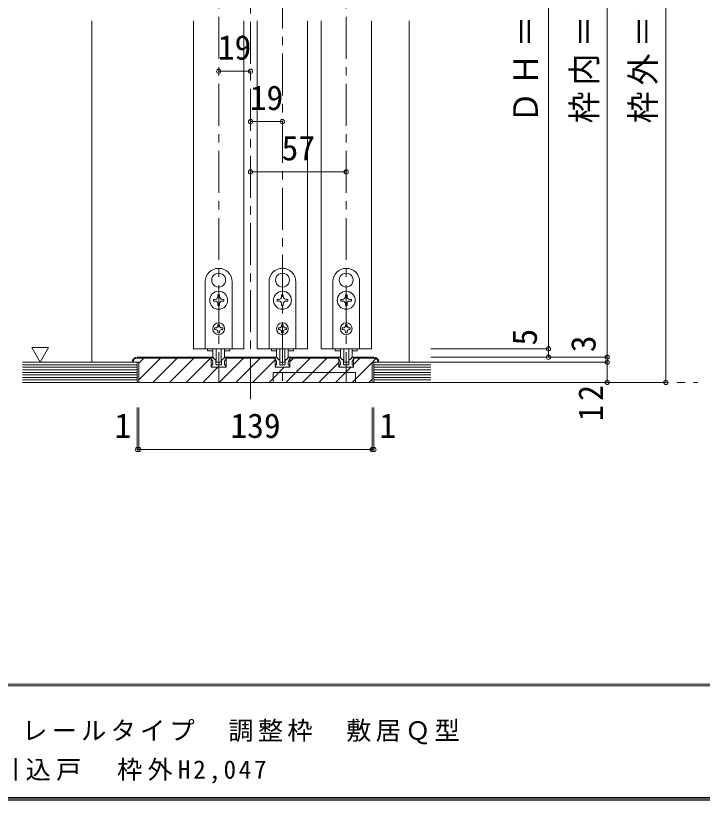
# Model space of a CAD drawing. Units: millimetres at full size, sheet at 1:5. Extents: x -957 to 993, y -689 to 708.
# Drawn here: x -536 to -126.9, y -689.1 to -221.3 of the extents above; entities that cross this region are included whole.
import ezdxf
from ezdxf.enums import TextEntityAlignment as Align

# ---------------------------------------------------------------- set-up
doc = ezdxf.new("R2010")
doc.units = ezdxf.units.MM
doc.header["$LTSCALE"] = 5
doc.header["$PDMODE"] = 32
doc.header["$PDSIZE"] = 2.5
doc.linetypes.add('CHAIN1', pattern=[8, 5, -1, 1, -1])
doc.layers.add('0-B_寸法', color=7, linetype='Continuous', lineweight=9)
doc.layers.add('F-1_枠', color=6, linetype='Continuous', lineweight=9)
doc.styles.add('ＭＳ ゴシック', font='')
doc.styles.get('ＭＳ ゴシック').set_extended_font_data('MS Gothic')

msp = doc.modelspace()

# ---------------------------------------------------------------- linework, layer by layer
at = {"layer": '0-B_寸法', "linetype": 'CHAIN1'}
for p, q in [((-396.041, -449.942), (-396.041, 68.058)), ((-415.041, 18.058), (-415.041, -439.942)), ((-339.041, 18.058), (-339.041, -439.942)), ((-377.041, -3.942), (-377.041, -439.942)), ((-532.041, -439.942), (-129.541, -439.942))]:
    msp.add_line(p, q, dxfattribs=at)
at = {"layer": '0-B_寸法'}
for p, q in [((-183.541, -424.942), (-183.541, 10.058)), ((-148.541, 10.058), (-148.541, -439.942)), ((-218.541, -19.942), (-218.541, -419.942)), ((-490.541, -427.942), (-490.541, -224.442)), ((-430.041, -224.442), (-430.041, -419.942)), ((-400.041, -224.442), (-400.041, -419.942)), ((-392.041, -224.442), (-392.041, -419.942)), ((-362.041, -224.442), (-362.041, -419.942)), ((-354.041, -224.442), (-354.041, -419.942)), ((-324.041, -224.442), (-324.041, -419.942)), ((-301.541, -427.942), (-301.541, -224.442)), ((-415.14, -374.793), (-415.041, -374.892)), ((-414.942, -374.793), (-415.041, -374.892)), ((-377.14, -374.793), (-377.041, -374.892)), ((-376.942, -374.793), (-377.041, -374.892)), ((-339.14, -374.793), (-339.041, -374.892)), ((-338.942, -374.793), (-339.041, -374.892)), ((-418.683, -380.931), (-418.548, -380.967)), ((-418.584, -381.102), (-418.548, -380.967)), ((-411.398, -380.931), (-411.533, -380.967)), ((-411.497, -381.102), (-411.533, -380.967)), ((-380.683, -380.931), (-380.548, -380.967)), ((-380.584, -381.102), (-380.548, -380.967)), ((-373.398, -380.931), (-373.533, -380.967)), ((-373.497, -381.102), (-373.533, -380.967)), ((-342.683, -380.931), (-342.548, -380.967)), ((-342.584, -381.102), (-342.548, -380.967)), ((-335.398, -380.931), (-335.533, -380.967)), ((-335.497, -381.102), (-335.533, -380.967)), ((-414.541, -388.742), (-414.541, -387.792)), ((-376.541, -388.742), (-376.541, -387.792)), ((-338.541, -388.742), (-338.541, -387.792)), ((-418.191, -390.442), (-418.191, -391.442)), ((-417.241, -390.442), (-418.191, -390.442)), ((-418.191, -391.442), (-417.241, -391.442)), ((-380.191, -390.442), (-380.191, -391.442)), ((-379.241, -390.442), (-380.191, -390.442)), ((-380.191, -391.442), (-379.241, -391.442)), ((-342.191, -390.442), (-342.191, -391.442)), ((-341.241, -390.442), (-342.191, -390.442)), ((-342.191, -391.442), (-341.241, -391.442)), ((-415.541, -393.142), (-415.541, -394.092)), ((-415.541, -394.092), (-414.541, -394.092)), ((-414.541, -394.092), (-414.541, -393.142)), ((-377.541, -393.142), (-377.541, -394.092)), ((-377.541, -394.092), (-376.541, -394.092)), ((-376.541, -394.092), (-376.541, -393.142)), ((-339.541, -393.142), (-339.541, -394.092)), ((-339.541, -394.092), (-338.541, -394.092)), ((-338.541, -394.092), (-338.541, -393.142)), ((-415.541, -405.542), (-415.541, -406.142)), ((-415.541, -405.542), (-414.541, -405.542)), ((-414.541, -405.542), (-414.541, -406.142)), ((-377.541, -405.542), (-377.541, -406.142)), ((-377.541, -405.542), (-376.541, -405.542)), ((-376.541, -405.542), (-376.541, -406.142)), ((-339.541, -405.542), (-339.541, -406.142)), ((-339.541, -405.542), (-338.541, -405.542)), ((-338.541, -405.542), (-338.541, -406.142)), ((-417.441, -407.442), (-417.441, -408.442)), ((-416.841, -407.442), (-417.441, -407.442)), ((-417.441, -408.442), (-416.841, -408.442)), ((-415.541, -409.742), (-415.541, -410.342)), ((-414.541, -410.342), (-415.541, -410.342)), ((-414.541, -409.742), (-414.541, -410.342)), ((-413.241, -407.442), (-412.641, -407.442)), ((-412.641, -408.442), (-413.241, -408.442)), ((-412.641, -407.442), (-412.641, -408.442)), ((-379.441, -407.442), (-379.441, -408.442)), ((-378.841, -407.442), (-379.441, -407.442)), ((-379.441, -408.442), (-378.841, -408.442)), ((-377.541, -409.742), (-377.541, -410.342)), ((-376.541, -410.342), (-377.541, -410.342)), ((-376.541, -409.742), (-376.541, -410.342)), ((-375.241, -407.442), (-374.641, -407.442)), ((-374.641, -408.442), (-375.241, -408.442)), ((-374.641, -407.442), (-374.641, -408.442)), ((-341.441, -407.442), (-341.441, -408.442)), ((-340.841, -407.442), (-341.441, -407.442)), ((-341.441, -408.442), (-340.841, -408.442)), ((-339.541, -409.742), (-339.541, -410.342)), ((-338.541, -410.342), (-339.541, -410.342)), ((-338.541, -409.742), (-338.541, -410.342)), ((-337.241, -407.442), (-336.641, -407.442)), ((-336.641, -408.442), (-337.241, -408.442)), ((-336.641, -407.442), (-336.641, -408.442)), ((-526.476, -419.129), (-521.476, -427.789)), ((-430.041, -419.942), (-400.041, -419.942)), ((-421.641, -419.942), (-421.641, -421.142)), ((-418.541, -424.363), (-418.541, -419.942)), ((-416.541, -419.942), (-416.541, -427.563)), ((-413.541, -419.942), (-413.541, -427.563)), ((-411.541, -424.363), (-411.541, -419.942)), ((-408.441, -419.942), (-408.441, -421.142)), ((-392.041, -419.942), (-362.041, -419.942)), ((-383.641, -419.942), (-383.641, -421.142)), ((-380.541, -424.363), (-380.541, -419.942)), ((-378.541, -419.942), (-378.541, -427.563)), ((-375.541, -419.942), (-375.541, -427.563)), ((-373.541, -424.363), (-373.541, -419.942)), ((-370.441, -419.942), (-370.441, -421.142)), ((-354.041, -419.942), (-324.041, -419.942)), ((-345.641, -419.942), (-345.641, -421.142)), ((-342.541, -424.363), (-342.541, -419.942)), ((-340.541, -419.942), (-340.541, -427.563)), ((-337.541, -419.942), (-337.541, -427.563)), ((-335.541, -424.363), (-335.541, -419.942)), ((-332.441, -419.942), (-332.441, -421.142)), ((-218.541, -419.942), (-288.541, -419.942)), ((-218.541, -424.942), (-218.541, -419.942)), ((-463.541, -424.942), (-419.441, -424.942)), ((-463.541, -425.442), (-419.441, -425.442)), ((-462.541, -428.416), (-459.567, -425.442)), ((-462.541, -438.315), (-449.668, -425.442)), ((-454.268, -439.942), (-439.768, -425.442)), ((-444.369, -439.942), (-429.869, -425.442)), ((-434.469, -439.942), (-419.969, -425.442)), ((-421.641, -421.142), (-418.508, -421.142)), ((-419.441, -430.942), (-419.441, -424.942)), ((-419.441, -425.383), (-419.441, -430.942)), ((-417.379, -426.354), (-418.644, -425.089)), ((-414.67, -439.942), (-400.17, -425.442)), ((-412.703, -426.354), (-411.437, -425.089)), ((-411.573, -421.142), (-408.441, -421.142)), ((-410.541, -424.942), (-411.084, -424.942)), ((-410.641, -424.942), (-381.441, -424.942)), ((-410.641, -430.942), (-410.641, -424.942)), ((-410.641, -430.942), (-410.641, -425.383)), ((-410.641, -425.442), (-381.441, -425.442)), ((-410.541, -425.942), (-410.541, -424.942)), ((-404.771, -439.942), (-390.271, -425.442)), ((-383.641, -421.142), (-380.508, -421.142)), ((-381.441, -430.942), (-381.441, -424.942)), ((-381.441, -430.942), (-381.441, -425.442)), ((-379.379, -426.354), (-380.644, -425.089)), ((-375.072, -439.942), (-360.572, -425.442)), ((-374.703, -426.354), (-373.437, -425.089)), ((-373.573, -421.142), (-370.441, -421.142)), ((-372.541, -424.942), (-373.084, -424.942)), ((-372.641, -430.942), (-372.641, -424.942)), ((-343.441, -424.942), (-372.641, -424.942)), ((-372.641, -425.442), (-343.441, -425.442)), ((-372.641, -430.942), (-372.641, -425.442)), ((-372.641, -427.611), (-370.472, -425.442)), ((-372.541, -425.942), (-372.541, -424.942)), ((-365.173, -439.942), (-350.673, -425.442)), ((-345.641, -421.142), (-342.508, -421.142)), ((-343.441, -430.942), (-343.441, -424.942)), ((-343.441, -425.383), (-343.441, -430.942)), ((-341.379, -426.354), (-342.644, -425.089)), ((-336.703, -426.354), (-335.437, -425.089)), ((-335.573, -421.142), (-332.441, -421.142)), ((-334.541, -424.942), (-335.084, -424.942)), ((-334.641, -430.942), (-334.641, -424.942)), ((-322.541, -424.942), (-334.641, -424.942)), ((-334.641, -430.942), (-334.641, -425.383)), ((-334.641, -425.442), (-322.541, -425.442)), ((-334.641, -429.209), (-330.874, -425.442)), ((-334.541, -425.942), (-334.541, -424.942)), ((-183.541, -424.942), (-288.541, -424.942)), ((-218.541, -424.942), (-288.541, -424.942)), ((-183.541, -427.942), (-183.541, -424.942)), ((-532.041, -429.442), (-463.541, -429.442)), ((-462.541, -427.942), (-466.541, -427.942)), ((-462.541, -439.942), (-462.541, -427.942)), ((-418.541, -429.442), (-419.141, -429.442)), ((-418.541, -429.442), (-418.541, -428.178)), ((-417.167, -426.442), (-416.841, -426.442)), ((-416.641, -429.142), (-416.641, -426.642)), ((-416.341, -429.442), (-415.341, -429.442)), ((-413.841, -427.863), (-416.241, -427.863)), ((-415.341, -429.442), (-415.041, -429.742)), ((-415.041, -429.742), (-414.741, -429.442)), ((-414.741, -429.442), (-413.741, -429.442)), ((-413.441, -429.142), (-413.441, -426.642)), ((-412.915, -426.442), (-413.241, -426.442)), ((-411.541, -429.442), (-411.541, -428.178)), ((-411.541, -429.442), (-410.941, -429.442)), ((-411.241, -430.942), (-410.755, -429.716)), ((-394.871, -439.942), (-381.441, -426.512)), ((-380.541, -429.442), (-381.141, -429.442)), ((-380.541, -429.442), (-380.541, -428.178)), ((-379.167, -426.442), (-378.841, -426.442)), ((-378.641, -429.142), (-378.641, -426.642)), ((-378.341, -429.442), (-377.341, -429.442)), ((-375.841, -427.863), (-378.241, -427.863)), ((-377.341, -429.442), (-377.041, -429.742)), ((-377.041, -429.742), (-376.741, -429.442)), ((-376.741, -429.442), (-375.741, -429.442)), ((-375.441, -429.142), (-375.441, -426.642)), ((-374.915, -426.442), (-375.241, -426.442)), ((-373.541, -429.442), (-373.541, -428.178)), ((-373.541, -429.442), (-372.941, -429.442)), ((-373.241, -430.942), (-372.755, -429.716)), ((-355.273, -439.942), (-343.441, -428.11)), ((-342.541, -429.442), (-343.141, -429.442)), ((-342.541, -429.442), (-342.541, -428.178)), ((-341.167, -426.442), (-340.841, -426.442)), ((-340.641, -429.142), (-340.641, -426.642)), ((-340.341, -429.442), (-339.341, -429.442)), ((-337.841, -427.863), (-340.241, -427.863)), ((-339.341, -429.442), (-339.041, -429.742)), ((-339.041, -429.742), (-338.741, -429.442)), ((-338.741, -429.442), (-337.741, -429.442)), ((-337.441, -429.142), (-337.441, -426.642)), ((-336.915, -426.442), (-337.241, -426.442)), ((-335.541, -429.442), (-335.541, -428.178)), ((-335.541, -429.442), (-334.941, -429.442)), ((-335.474, -439.942), (-323.541, -428.009)), ((-335.241, -430.942), (-334.755, -429.716)), ((-319.541, -427.942), (-323.541, -427.942)), ((-323.541, -439.942), (-323.541, -427.942)), ((-323.474, -427.942), (-321.303, -425.77)), ((-322.541, -427.942), (-288.541, -427.942)), ((-322.541, -427.942), (-322.541, -439.942)), ((-322.541, -429.442), (-288.541, -429.442)), ((-183.541, -427.942), (-288.541, -427.942)), ((-183.541, -439.942), (-183.541, -427.942)), ((-532.041, -430.942), (-463.541, -430.942)), ((-532.041, -432.442), (-463.541, -432.442)), ((-532.041, -433.942), (-463.541, -433.942)), ((-424.57, -439.942), (-415.57, -430.942)), ((-419.441, -430.942), (-410.641, -430.942)), ((-412.741, -430.942), (-417.341, -430.942)), ((-412.541, -430.742), (-412.741, -430.942)), ((-412.341, -430.942), (-412.541, -430.742)), ((-412.341, -430.942), (-411.241, -430.942)), ((-384.972, -439.942), (-375.972, -430.942)), ((-381.441, -430.942), (-372.641, -430.942)), ((-374.741, -430.942), (-379.341, -430.942)), ((-374.541, -430.742), (-374.741, -430.942)), ((-374.341, -430.942), (-374.541, -430.742)), ((-374.341, -430.942), (-373.241, -430.942)), ((-345.374, -439.942), (-336.374, -430.942)), ((-343.441, -430.942), (-334.641, -430.942)), ((-336.741, -430.942), (-341.341, -430.942)), ((-336.541, -430.742), (-336.741, -430.942)), ((-336.341, -430.942), (-336.541, -430.742)), ((-336.341, -430.942), (-335.241, -430.942)), ((-322.541, -430.942), (-288.541, -430.942)), ((-322.541, -432.442), (-288.541, -432.442)), ((-322.541, -433.942), (-288.541, -433.942)), ((-532.041, -435.442), (-463.541, -435.442)), ((-532.041, -436.942), (-463.541, -436.942)), ((-532.041, -438.442), (-463.541, -438.442)), ((-325.575, -439.942), (-323.541, -437.908)), ((-322.541, -435.442), (-288.541, -435.442)), ((-322.541, -436.942), (-288.541, -436.942)), ((-322.541, -438.442), (-288.541, -438.442)), ((-532.041, -439.942), (-288.541, -439.942)), ((-323.541, -439.942), (-462.541, -439.942)), ((-148.541, -439.942), (-288.541, -439.942))]:
    msp.add_line(p, q, dxfattribs=at)
at = {"layer": '0-B_寸法', "color": 4}
for p, q in [((-415.041, -254.442), (-396.041, -254.442)), ((-396.041, -284.442), (-377.041, -284.442)), ((-396.041, -314.442), (-339.041, -314.442)), ((-463.541, -479.942), (-463.541, -454.942)), ((-462.541, -479.942), (-462.541, -454.942)), ((-323.541, -479.942), (-323.541, -454.942)), ((-322.541, -479.942), (-322.541, -454.942)), ((-463.541, -479.942), (-462.541, -479.942)), ((-462.541, -479.942), (-323.541, -479.942)), ((-323.541, -479.942), (-322.541, -479.942))]:
    msp.add_line(p, q, dxfattribs=at)
at = {"layer": '0-B_寸法'}
for points in [[(-407.041, -379.942), (-407.041, -419.942), (-423.041, -419.942), (-423.041, -379.942)], [(-369.041, -379.942), (-369.041, -419.942), (-385.041, -419.942), (-385.041, -379.942)], [(-331.041, -379.942), (-331.041, -419.942), (-347.041, -419.942), (-347.041, -379.942)], [(-414.541, -387.792), (-415.541, -387.792), (-415.541, -388.742)], [(-376.541, -387.792), (-377.541, -387.792), (-377.541, -388.742)], [(-338.541, -387.792), (-339.541, -387.792), (-339.541, -388.742)], [(-412.841, -391.442), (-411.891, -391.442), (-411.891, -390.442), (-412.841, -390.442)], [(-374.841, -391.442), (-373.891, -391.442), (-373.891, -390.442), (-374.841, -390.442)], [(-336.841, -391.442), (-335.891, -391.442), (-335.891, -390.442), (-336.841, -390.442)], [(-526.476, -419.129), (-516.476, -419.129), (-521.476, -427.789)], [(-419.541, -425.942), (-419.541, -424.942), (-418.998, -424.942)], [(-381.541, -425.942), (-381.541, -424.942), (-380.998, -424.942)], [(-343.541, -425.942), (-343.541, -424.942), (-342.998, -424.942)], [(-532.041, -427.942), (-463.541, -427.942), (-463.541, -439.942)], [(-417.741, -430.942), (-418.841, -430.942), (-419.327, -429.716)], [(-379.741, -430.942), (-380.841, -430.942), (-381.327, -429.716)], [(-341.741, -430.942), (-342.841, -430.942), (-343.327, -429.716)], [(-417.741, -430.942), (-417.541, -430.742), (-417.341, -430.942)], [(-382.541, -439.942), (-382.541, -433.942), (-333.541, -433.942), (-333.541, -439.942)], [(-379.741, -430.942), (-379.541, -430.742), (-379.341, -430.942)], [(-341.741, -430.942), (-341.541, -430.742), (-341.341, -430.942)]]:
    msp.add_lwpolyline(points, dxfattribs=at)
for centre, radius in [((-415.041, -390.942), 5.35), ((-377.041, -390.942), 5.35), ((-339.041, -390.942), 5.35), ((-415.041, -407.942), 3.5), ((-377.041, -407.942), 3.5), ((-339.041, -407.942), 3.5)]:
    msp.add_circle(centre, radius, dxfattribs=at)
for centre, radius, start, end in [((-415.041, -379.942), 8, 0, 180), ((-377.041, -379.942), 8, 0, 180), ((-339.041, -379.942), 8, 0, 180), ((-415.041, -378.942), 4.15, 91.3645, 208.6355), ((-415.041, -378.942), 4.15, 331.3645, 88.6355), ((-377.041, -378.942), 4.15, 91.3645, 208.6355), ((-377.041, -378.942), 4.15, 331.3645, 88.6355), ((-339.041, -378.942), 4.15, 91.3645, 208.6355), ((-339.041, -378.942), 4.15, 331.3645, 88.6355), ((-415.041, -378.942), 4.15, 211.3645, 328.6355), ((-377.041, -378.942), 4.15, 211.3645, 328.6355), ((-339.041, -378.942), 4.15, 211.3645, 328.6355), ((-417.241, -388.742), 1.7, 270, 0), ((-417.241, -393.142), 1.7, 0, 90), ((-412.841, -388.742), 1.7, 180, 270), ((-412.841, -393.142), 1.7, 90, 180), ((-379.241, -388.742), 1.7, 270, 0), ((-379.241, -393.142), 1.7, 0, 90), ((-374.841, -388.742), 1.7, 180, 270), ((-374.841, -393.142), 1.7, 90, 180), ((-341.241, -388.742), 1.7, 270, 0), ((-341.241, -393.142), 1.7, 0, 90), ((-336.841, -388.742), 1.7, 180, 270), ((-336.841, -393.142), 1.7, 90, 180), ((-416.841, -406.142), 1.3, 270, 0), ((-413.241, -406.142), 1.3, 180, 270), ((-378.841, -406.142), 1.3, 270, 0), ((-375.241, -406.142), 1.3, 180, 270), ((-340.841, -406.142), 1.3, 270, 0), ((-337.241, -406.142), 1.3, 180, 270), ((-416.841, -409.742), 1.3, 0, 90), ((-413.241, -409.742), 1.3, 90, 180), ((-378.841, -409.742), 1.3, 0, 90), ((-375.241, -409.742), 1.3, 90, 180), ((-340.841, -409.742), 1.3, 0, 90), ((-337.241, -409.742), 1.3, 90, 180), ((-463.541, -427.942), 3, 90, 180), ((-463.541, -427.942), 2.5, 90, 180), ((-418.998, -425.442), 0.5, 45, 90), ((-416.541, -424.363), 2, 180, 264.78409), ((-413.541, -424.363), 2, 275.21591, 0), ((-411.084, -425.442), 0.5, 90, 135), ((-380.998, -425.442), 0.5, 45, 90), ((-378.541, -424.363), 2, 180, 264.78409), ((-375.541, -424.363), 2, 275.21591, 0), ((-373.084, -425.442), 0.5, 90, 135), ((-342.998, -425.442), 0.5, 45, 90), ((-340.541, -424.363), 2, 180, 264.78409), ((-337.541, -424.363), 2, 275.21591, 0), ((-335.084, -425.442), 0.5, 90, 135), ((-322.541, -427.942), 3, 0, 90), ((-322.541, -427.942), 2.5, 0, 90), ((-421.541, -428.178), 3, 0, 48.19), ((-419.141, -429.642), 0.2, 90, 201.616), ((-417.167, -426.142), 0.3, 225, 270), ((-416.841, -426.642), 0.2, 0, 90), ((-416.741, -426.554), 0.2, 0, 84.78409), ((-416.341, -429.142), 0.3, 180, 270), ((-416.241, -427.563), 0.3, 180, 270), ((-413.841, -427.563), 0.3, 270, 0), ((-413.741, -429.142), 0.3, 270, 0), ((-413.341, -426.554), 0.2, 95.21591, 180), ((-413.241, -426.642), 0.2, 90, 180), ((-412.915, -426.142), 0.3, 270, 315), ((-408.541, -428.178), 3, 131.81, 180), ((-410.941, -429.642), 0.2, 338.384, 90), ((-383.541, -428.178), 3, 0, 48.19), ((-381.141, -429.642), 0.2, 90, 201.616), ((-379.167, -426.142), 0.3, 225, 270), ((-378.841, -426.642), 0.2, 0, 90), ((-378.741, -426.554), 0.2, 0, 84.78409), ((-378.341, -429.142), 0.3, 180, 270), ((-378.241, -427.563), 0.3, 180, 270), ((-375.841, -427.563), 0.3, 270, 0), ((-375.741, -429.142), 0.3, 270, 0), ((-375.341, -426.554), 0.2, 95.21591, 180), ((-375.241, -426.642), 0.2, 90, 180), ((-374.915, -426.142), 0.3, 270, 315), ((-370.541, -428.178), 3, 131.81, 180), ((-372.941, -429.642), 0.2, 338.384, 90), ((-345.541, -428.178), 3, 0, 48.19), ((-343.141, -429.642), 0.2, 90, 201.616), ((-341.167, -426.142), 0.3, 225, 270), ((-340.841, -426.642), 0.2, 0, 90), ((-340.741, -426.554), 0.2, 0, 84.78409), ((-340.341, -429.142), 0.3, 180, 270), ((-340.241, -427.563), 0.3, 180, 270), ((-337.841, -427.563), 0.3, 270, 0), ((-337.741, -429.142), 0.3, 270, 0), ((-337.341, -426.554), 0.2, 95.21591, 180), ((-337.241, -426.642), 0.2, 90, 180), ((-336.915, -426.142), 0.3, 270, 315), ((-332.541, -428.178), 3, 131.81, 180), ((-334.941, -429.642), 0.2, 338.384, 90)]:
    msp.add_arc(centre, radius, start, end, dxfattribs=at)
for p in [(-415.041, -254.442), (-396.041, -254.442), (-396.041, -284.442), (-377.041, -284.442), (-396.041, -314.442), (-339.041, -314.442), (-218.541, -419.942), (-218.541, -424.942), (-183.541, -424.942), (-183.541, -427.942), (-183.541, -439.942), (-148.541, -439.942), (-463.541, -479.942), (-462.541, -479.942), (-323.541, -479.942), (-322.541, -479.942)]:
    msp.add_point(p, dxfattribs=at)
at = {"layer": 'F-1_枠'}
for p, q in [((992.782, -619.898), (-957.218, -619.898)), ((992.782, -620.731), (-957.218, -620.731)), ((992.782, -687.398), (-957.218, -687.398)), ((992.782, -688.231), (-957.218, -688.231)), ((992.782, -689.065), (-957.218, -689.065))]:
    msp.add_line(p, q, dxfattribs=at)

# ---------------------------------------------------------------- texts
at = {"layer": '0-B_寸法', "style": 'ＭＳ ゴシック'}
for s, p in [('19', (-415.541, -251.942)), ('19', (-396.541, -281.942)), ('57', (-377.541, -311.942)), ('1', (-477.117, -477.442)), ('139', (-408.041, -477.442)), ('1', (-319.27, -477.442))]:
    msp.add_text(s, height=14.66, dxfattribs=at).set_placement(p, align=Align.BOTTOM_LEFT)
for s, p in [('5', (-221.041, -417.942)), ('3', (-186.041, -421.942))]:
    msp.add_text(s, height=14.66, rotation=90, dxfattribs=at).set_placement(p, align=Align.BOTTOM_LEFT)
at = {"layer": '0-B_寸法', "color": 2, "char_height": 14.66, "attachment_point": 7, "rotation": 90, "style": 'ＭＳ ゴシック'}
for s, insert in [('\\T1.19;\\W0.95;ＤＨ＝1,983', (-221.041, -285.451)), ('\\T1.19;\\W0.95;枠内＝2,002', (-186.041, -285.451)), ('\\T1.19;\\W0.95;枠外＝2,047', (-151.041, -285.451))]:
    msp.add_mtext(s, dxfattribs=dict(at, insert=insert))
at = {"layer": '0-B_寸法', "insert": (-186.041, -462.986), "char_height": 14.66, "attachment_point": 7, "rotation": 90, "style": 'ＭＳ ゴシック'}
msp.add_mtext('\\T1.27;\\W0.95;12', dxfattribs=at)
at = {"layer": '0-B_寸法', "char_height": 11, "attachment_point": 7, "style": 'ＭＳ ゴシック'}
for s, insert in [('\\T1.17;ドレタス\u3000Ｌ字開口納まり枠セット\u3000レールタイプ\u3000調整枠\u3000敷居Ｑ型', (-830.551, -655.731)), ('\\T1.21;【L】片引戸＋【R】３枚引込戸\u3000枠外H2,047', (-747.888, -679.065))]:
    msp.add_mtext(s, dxfattribs=dict(at, insert=insert))

doc.saveas('drawing.dxf')
